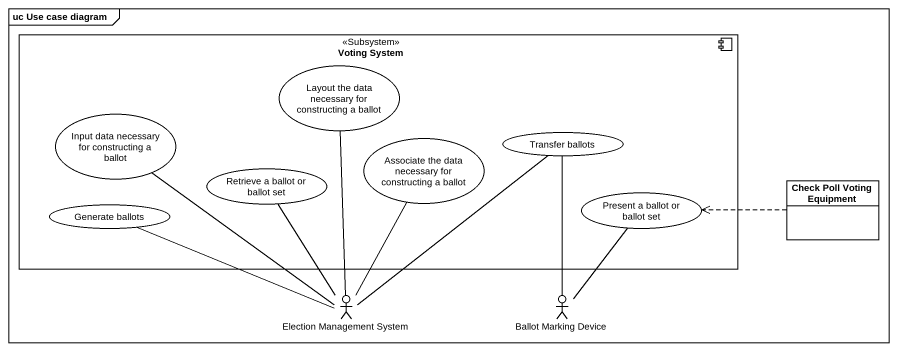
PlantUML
@startuml
mainframe uc Use case diagram
allowmixing
hide circle
hide empty members
component "Voting System" as Voting_System <<Subsystem>> {
  usecase "Layout the data necessary for constructing a ballot" as Layout_the_data_necessary
  usecase "Input data necessary for constructing a ballot" as Input_data_necessary_for
  usecase "Associate the data necessary for constructing a ballot" as Associate_the_data
  usecase "Transfer ballots" as Transfer_ballots
  usecase "Retrieve a ballot or ballot set" as Retrieve_a_ballot_or_ballot
  usecase "Generate ballots" as Generate_ballots
  usecase "Present a ballot or ballot set" as Present_a_ballot_or_ballot
}
class "Check Poll Voting Equipment" as Check_Poll_Voting_Equipment
actor "Election Management System" as Election_Management_System
actor "Ballot Marking Device" as Ballot_Marking_Device
Layout_the_data_necessary -- Election_Management_System
Input_data_necessary_for -- Election_Management_System
Associate_the_data -- Election_Management_System
Transfer_ballots -- Election_Management_System
Retrieve_a_ballot_or_ballot -- Election_Management_System
Check_Poll_Voting_Equipment .left.> Present_a_ballot_or_ballot
Generate_ballots -right- Election_Management_System
Ballot_Marking_Device -up- Transfer_ballots
Ballot_Marking_Device -up- Present_a_ballot_or_ballot
@enduml
